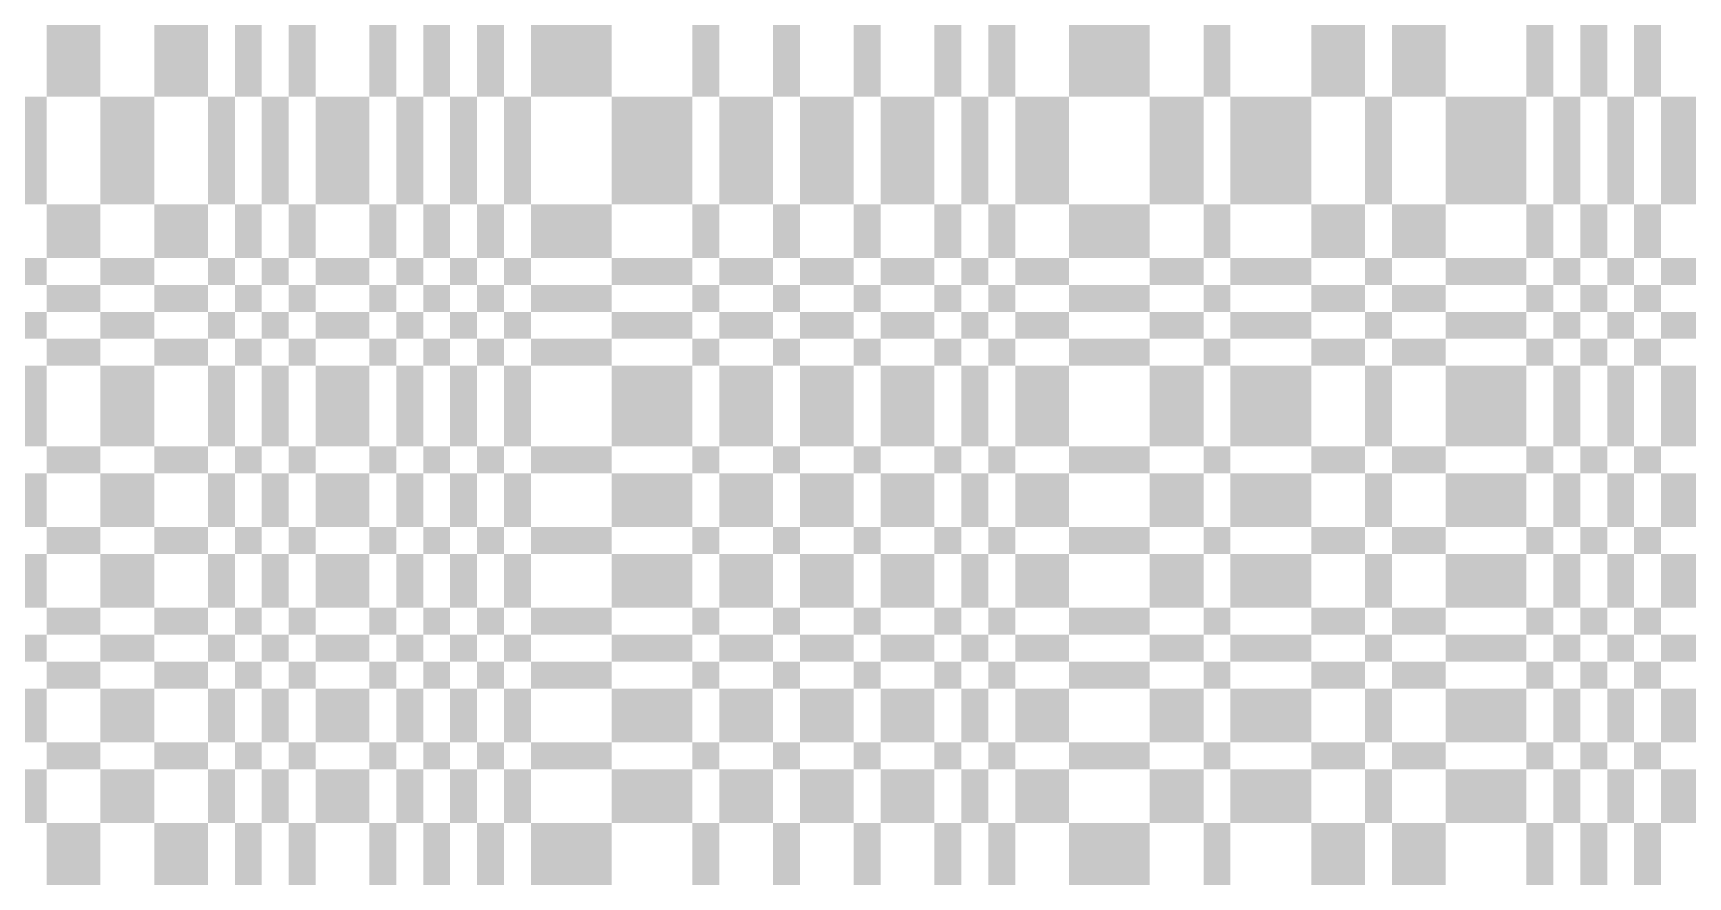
# Model space of a CAD drawing. Extents: x 0 to 10, y 0 to 10.
# Drawn here: x 4.99 to 6.22, y 2.5 to 3.127 of the extents above; entities that cross this region are included whole.
import ezdxf

# ---------------------------------------------------------------- set-up
doc = ezdxf.new("R2010")
doc.units = 0
doc.header["$MEASUREMENT"] = 0
doc.layers.add('CHROME', color=7, linetype='Continuous')

msp = doc.modelspace()

# ---------------------------------------------------------------- linework, layer by layer
at = {"layer": 'CHROME'}
for points in [[(5, 3.08), (5.04, 3.08), (5, 3.14), (5.04, 3.14)], [(5.08, 3.08), (5.12, 3.08), (5.08, 3.14), (5.12, 3.14)], [(5.14, 3.08), (5.16, 3.08), (5.14, 3.14), (5.16, 3.14)], [(5.18, 3.08), (5.2, 3.08), (5.18, 3.14), (5.2, 3.14)], [(5.24, 3.08), (5.26, 3.08), (5.24, 3.14), (5.26, 3.14)], [(5.28, 3.08), (5.3, 3.08), (5.28, 3.14), (5.3, 3.14)], [(5.32, 3.08), (5.34, 3.08), (5.32, 3.14), (5.34, 3.14)], [(5.36, 3.08), (5.42, 3.08), (5.36, 3.14), (5.42, 3.14)], [(5.48, 3.08), (5.5, 3.08), (5.48, 3.14), (5.5, 3.14)], [(5.54, 3.08), (5.56, 3.08), (5.54, 3.14), (5.56, 3.14)], [(5.6, 3.08), (5.62, 3.08), (5.6, 3.14), (5.62, 3.14)], [(5.66, 3.08), (5.68, 3.08), (5.66, 3.14), (5.68, 3.14)], [(5.7, 3.08), (5.72, 3.08), (5.7, 3.14), (5.72, 3.14)], [(5.76, 3.08), (5.82, 3.08), (5.76, 3.14), (5.82, 3.14)], [(5.86, 3.08), (5.88, 3.08), (5.86, 3.14), (5.88, 3.14)], [(5.94, 3.08), (5.98, 3.08), (5.94, 3.14), (5.98, 3.14)], [(6, 3.08), (6.04, 3.08), (6, 3.14), (6.04, 3.14)], [(6.1, 3.08), (6.12, 3.08), (6.1, 3.14), (6.12, 3.14)], [(6.14, 3.08), (6.16, 3.08), (6.14, 3.14), (6.16, 3.14)], [(6.18, 3.08), (6.2, 3.08), (6.18, 3.14), (6.2, 3.14)], [(4.98, 3), (5, 3), (4.98, 3.08), (5, 3.08)], [(5.04, 3), (5.08, 3), (5.04, 3.08), (5.08, 3.08)], [(5.12, 3), (5.14, 3), (5.12, 3.08), (5.14, 3.08)], [(5.16, 3), (5.18, 3), (5.16, 3.08), (5.18, 3.08)], [(5.2, 3), (5.24, 3), (5.2, 3.08), (5.24, 3.08)], [(5.26, 3), (5.28, 3), (5.26, 3.08), (5.28, 3.08)], [(5.3, 3), (5.32, 3), (5.3, 3.08), (5.32, 3.08)], [(5.34, 3), (5.36, 3), (5.34, 3.08), (5.36, 3.08)], [(5.42, 3), (5.48, 3), (5.42, 3.08), (5.48, 3.08)], [(5.5, 3), (5.54, 3), (5.5, 3.08), (5.54, 3.08)], [(5.56, 3), (5.6, 3), (5.56, 3.08), (5.6, 3.08)], [(5.62, 3), (5.66, 3), (5.62, 3.08), (5.66, 3.08)], [(5.68, 3), (5.7, 3), (5.68, 3.08), (5.7, 3.08)], [(5.72, 3), (5.76, 3), (5.72, 3.08), (5.76, 3.08)], [(5.82, 3), (5.86, 3), (5.82, 3.08), (5.86, 3.08)], [(5.88, 3), (5.94, 3), (5.88, 3.08), (5.94, 3.08)], [(5.98, 3), (6, 3), (5.98, 3.08), (6, 3.08)], [(6.04, 3), (6.1, 3), (6.04, 3.08), (6.1, 3.08)], [(6.12, 3), (6.14, 3), (6.12, 3.08), (6.14, 3.08)], [(6.16, 3), (6.18, 3), (6.16, 3.08), (6.18, 3.08)], [(6.2, 3), (6.24, 3), (6.2, 3.08), (6.24, 3.08)], [(5, 2.96), (5.04, 2.96), (5, 3), (5.04, 3)], [(5.08, 2.96), (5.12, 2.96), (5.08, 3), (5.12, 3)], [(5.14, 2.96), (5.16, 2.96), (5.14, 3), (5.16, 3)], [(5.18, 2.96), (5.2, 2.96), (5.18, 3), (5.2, 3)], [(5.24, 2.96), (5.26, 2.96), (5.24, 3), (5.26, 3)], [(5.28, 2.96), (5.3, 2.96), (5.28, 3), (5.3, 3)], [(5.32, 2.96), (5.34, 2.96), (5.32, 3), (5.34, 3)], [(5.36, 2.96), (5.42, 2.96), (5.36, 3), (5.42, 3)], [(5.48, 2.96), (5.5, 2.96), (5.48, 3), (5.5, 3)], [(5.54, 2.96), (5.56, 2.96), (5.54, 3), (5.56, 3)], [(5.6, 2.96), (5.62, 2.96), (5.6, 3), (5.62, 3)], [(5.66, 2.96), (5.68, 2.96), (5.66, 3), (5.68, 3)], [(5.7, 2.96), (5.72, 2.96), (5.7, 3), (5.72, 3)], [(5.76, 2.96), (5.82, 2.96), (5.76, 3), (5.82, 3)], [(5.86, 2.96), (5.88, 2.96), (5.86, 3), (5.88, 3)], [(5.94, 2.96), (5.98, 2.96), (5.94, 3), (5.98, 3)], [(6, 2.96), (6.04, 2.96), (6, 3), (6.04, 3)], [(6.1, 2.96), (6.12, 2.96), (6.1, 3), (6.12, 3)], [(6.14, 2.96), (6.16, 2.96), (6.14, 3), (6.16, 3)], [(6.18, 2.96), (6.2, 2.96), (6.18, 3), (6.2, 3)], [(4.98, 2.94), (5, 2.94), (4.98, 2.96), (5, 2.96)], [(5.04, 2.94), (5.08, 2.94), (5.04, 2.96), (5.08, 2.96)], [(5.12, 2.94), (5.14, 2.94), (5.12, 2.96), (5.14, 2.96)], [(5.16, 2.94), (5.18, 2.94), (5.16, 2.96), (5.18, 2.96)], [(5.2, 2.94), (5.24, 2.94), (5.2, 2.96), (5.24, 2.96)], [(5.26, 2.94), (5.28, 2.94), (5.26, 2.96), (5.28, 2.96)], [(5.3, 2.94), (5.32, 2.94), (5.3, 2.96), (5.32, 2.96)], [(5.34, 2.94), (5.36, 2.94), (5.34, 2.96), (5.36, 2.96)], [(5.42, 2.94), (5.48, 2.94), (5.42, 2.96), (5.48, 2.96)], [(5.5, 2.94), (5.54, 2.94), (5.5, 2.96), (5.54, 2.96)], [(5.56, 2.94), (5.6, 2.94), (5.56, 2.96), (5.6, 2.96)], [(5.62, 2.94), (5.66, 2.94), (5.62, 2.96), (5.66, 2.96)], [(5.68, 2.94), (5.7, 2.94), (5.68, 2.96), (5.7, 2.96)], [(5.72, 2.94), (5.76, 2.94), (5.72, 2.96), (5.76, 2.96)], [(5.82, 2.94), (5.86, 2.94), (5.82, 2.96), (5.86, 2.96)], [(5.88, 2.94), (5.94, 2.94), (5.88, 2.96), (5.94, 2.96)], [(5.98, 2.94), (6, 2.94), (5.98, 2.96), (6, 2.96)], [(6.04, 2.94), (6.1, 2.94), (6.04, 2.96), (6.1, 2.96)], [(6.12, 2.94), (6.14, 2.94), (6.12, 2.96), (6.14, 2.96)], [(6.16, 2.94), (6.18, 2.94), (6.16, 2.96), (6.18, 2.96)], [(6.2, 2.94), (6.24, 2.94), (6.2, 2.96), (6.24, 2.96)], [(5, 2.92), (5.04, 2.92), (5, 2.94), (5.04, 2.94)], [(5.08, 2.92), (5.12, 2.92), (5.08, 2.94), (5.12, 2.94)], [(5.14, 2.92), (5.16, 2.92), (5.14, 2.94), (5.16, 2.94)], [(5.18, 2.92), (5.2, 2.92), (5.18, 2.94), (5.2, 2.94)], [(5.24, 2.92), (5.26, 2.92), (5.24, 2.94), (5.26, 2.94)], [(5.28, 2.92), (5.3, 2.92), (5.28, 2.94), (5.3, 2.94)], [(5.32, 2.92), (5.34, 2.92), (5.32, 2.94), (5.34, 2.94)], [(5.36, 2.92), (5.42, 2.92), (5.36, 2.94), (5.42, 2.94)], [(5.48, 2.92), (5.5, 2.92), (5.48, 2.94), (5.5, 2.94)], [(5.54, 2.92), (5.56, 2.92), (5.54, 2.94), (5.56, 2.94)], [(5.6, 2.92), (5.62, 2.92), (5.6, 2.94), (5.62, 2.94)], [(5.66, 2.92), (5.68, 2.92), (5.66, 2.94), (5.68, 2.94)], [(5.7, 2.92), (5.72, 2.92), (5.7, 2.94), (5.72, 2.94)], [(5.76, 2.92), (5.82, 2.92), (5.76, 2.94), (5.82, 2.94)], [(5.86, 2.92), (5.88, 2.92), (5.86, 2.94), (5.88, 2.94)], [(5.94, 2.92), (5.98, 2.92), (5.94, 2.94), (5.98, 2.94)], [(6, 2.92), (6.04, 2.92), (6, 2.94), (6.04, 2.94)], [(6.1, 2.92), (6.12, 2.92), (6.1, 2.94), (6.12, 2.94)], [(6.14, 2.92), (6.16, 2.92), (6.14, 2.94), (6.16, 2.94)], [(6.18, 2.92), (6.2, 2.92), (6.18, 2.94), (6.2, 2.94)], [(4.98, 2.9), (5, 2.9), (4.98, 2.92), (5, 2.92)], [(5.04, 2.9), (5.08, 2.9), (5.04, 2.92), (5.08, 2.92)], [(5.12, 2.9), (5.14, 2.9), (5.12, 2.92), (5.14, 2.92)], [(5.16, 2.9), (5.18, 2.9), (5.16, 2.92), (5.18, 2.92)], [(5.2, 2.9), (5.24, 2.9), (5.2, 2.92), (5.24, 2.92)], [(5.26, 2.9), (5.28, 2.9), (5.26, 2.92), (5.28, 2.92)], [(5.3, 2.9), (5.32, 2.9), (5.3, 2.92), (5.32, 2.92)], [(5.34, 2.9), (5.36, 2.9), (5.34, 2.92), (5.36, 2.92)], [(5.42, 2.9), (5.48, 2.9), (5.42, 2.92), (5.48, 2.92)], [(5.5, 2.9), (5.54, 2.9), (5.5, 2.92), (5.54, 2.92)], [(5.56, 2.9), (5.6, 2.9), (5.56, 2.92), (5.6, 2.92)], [(5.62, 2.9), (5.66, 2.9), (5.62, 2.92), (5.66, 2.92)], [(5.68, 2.9), (5.7, 2.9), (5.68, 2.92), (5.7, 2.92)], [(5.72, 2.9), (5.76, 2.9), (5.72, 2.92), (5.76, 2.92)], [(5.82, 2.9), (5.86, 2.9), (5.82, 2.92), (5.86, 2.92)], [(5.88, 2.9), (5.94, 2.9), (5.88, 2.92), (5.94, 2.92)], [(5.98, 2.9), (6, 2.9), (5.98, 2.92), (6, 2.92)], [(6.04, 2.9), (6.1, 2.9), (6.04, 2.92), (6.1, 2.92)], [(6.12, 2.9), (6.14, 2.9), (6.12, 2.92), (6.14, 2.92)], [(6.16, 2.9), (6.18, 2.9), (6.16, 2.92), (6.18, 2.92)], [(6.2, 2.9), (6.24, 2.9), (6.2, 2.92), (6.24, 2.92)], [(5, 2.88), (5.04, 2.88), (5, 2.9), (5.04, 2.9)], [(5.08, 2.88), (5.12, 2.88), (5.08, 2.9), (5.12, 2.9)], [(5.14, 2.88), (5.16, 2.88), (5.14, 2.9), (5.16, 2.9)], [(5.18, 2.88), (5.2, 2.88), (5.18, 2.9), (5.2, 2.9)], [(5.24, 2.88), (5.26, 2.88), (5.24, 2.9), (5.26, 2.9)], [(5.28, 2.88), (5.3, 2.88), (5.28, 2.9), (5.3, 2.9)], [(5.32, 2.88), (5.34, 2.88), (5.32, 2.9), (5.34, 2.9)], [(5.36, 2.88), (5.42, 2.88), (5.36, 2.9), (5.42, 2.9)], [(5.48, 2.88), (5.5, 2.88), (5.48, 2.9), (5.5, 2.9)], [(5.54, 2.88), (5.56, 2.88), (5.54, 2.9), (5.56, 2.9)], [(5.6, 2.88), (5.62, 2.88), (5.6, 2.9), (5.62, 2.9)], [(5.66, 2.88), (5.68, 2.88), (5.66, 2.9), (5.68, 2.9)], [(5.7, 2.88), (5.72, 2.88), (5.7, 2.9), (5.72, 2.9)], [(5.76, 2.88), (5.82, 2.88), (5.76, 2.9), (5.82, 2.9)], [(5.86, 2.88), (5.88, 2.88), (5.86, 2.9), (5.88, 2.9)], [(5.94, 2.88), (5.98, 2.88), (5.94, 2.9), (5.98, 2.9)], [(6, 2.88), (6.04, 2.88), (6, 2.9), (6.04, 2.9)], [(6.1, 2.88), (6.12, 2.88), (6.1, 2.9), (6.12, 2.9)], [(6.14, 2.88), (6.16, 2.88), (6.14, 2.9), (6.16, 2.9)], [(6.18, 2.88), (6.2, 2.88), (6.18, 2.9), (6.2, 2.9)], [(4.98, 2.82), (5, 2.82), (4.98, 2.88), (5, 2.88)], [(5.04, 2.82), (5.08, 2.82), (5.04, 2.88), (5.08, 2.88)], [(5.12, 2.82), (5.14, 2.82), (5.12, 2.88), (5.14, 2.88)], [(5.16, 2.82), (5.18, 2.82), (5.16, 2.88), (5.18, 2.88)], [(5.2, 2.82), (5.24, 2.82), (5.2, 2.88), (5.24, 2.88)], [(5.26, 2.82), (5.28, 2.82), (5.26, 2.88), (5.28, 2.88)], [(5.3, 2.82), (5.32, 2.82), (5.3, 2.88), (5.32, 2.88)], [(5.34, 2.82), (5.36, 2.82), (5.34, 2.88), (5.36, 2.88)], [(5.42, 2.82), (5.48, 2.82), (5.42, 2.88), (5.48, 2.88)], [(5.5, 2.82), (5.54, 2.82), (5.5, 2.88), (5.54, 2.88)], [(5.56, 2.82), (5.6, 2.82), (5.56, 2.88), (5.6, 2.88)], [(5.62, 2.82), (5.66, 2.82), (5.62, 2.88), (5.66, 2.88)], [(5.68, 2.82), (5.7, 2.82), (5.68, 2.88), (5.7, 2.88)], [(5.72, 2.82), (5.76, 2.82), (5.72, 2.88), (5.76, 2.88)], [(5.82, 2.82), (5.86, 2.82), (5.82, 2.88), (5.86, 2.88)], [(5.88, 2.82), (5.94, 2.82), (5.88, 2.88), (5.94, 2.88)], [(5.98, 2.82), (6, 2.82), (5.98, 2.88), (6, 2.88)], [(6.04, 2.82), (6.1, 2.82), (6.04, 2.88), (6.1, 2.88)], [(6.12, 2.82), (6.14, 2.82), (6.12, 2.88), (6.14, 2.88)], [(6.16, 2.82), (6.18, 2.82), (6.16, 2.88), (6.18, 2.88)], [(6.2, 2.82), (6.24, 2.82), (6.2, 2.88), (6.24, 2.88)], [(5, 2.8), (5.04, 2.8), (5, 2.82), (5.04, 2.82)], [(5.08, 2.8), (5.12, 2.8), (5.08, 2.82), (5.12, 2.82)], [(5.14, 2.8), (5.16, 2.8), (5.14, 2.82), (5.16, 2.82)], [(5.18, 2.8), (5.2, 2.8), (5.18, 2.82), (5.2, 2.82)], [(5.24, 2.8), (5.26, 2.8), (5.24, 2.82), (5.26, 2.82)], [(5.28, 2.8), (5.3, 2.8), (5.28, 2.82), (5.3, 2.82)], [(5.32, 2.8), (5.34, 2.8), (5.32, 2.82), (5.34, 2.82)], [(5.36, 2.8), (5.42, 2.8), (5.36, 2.82), (5.42, 2.82)], [(5.48, 2.8), (5.5, 2.8), (5.48, 2.82), (5.5, 2.82)], [(5.54, 2.8), (5.56, 2.8), (5.54, 2.82), (5.56, 2.82)], [(5.6, 2.8), (5.62, 2.8), (5.6, 2.82), (5.62, 2.82)], [(5.66, 2.8), (5.68, 2.8), (5.66, 2.82), (5.68, 2.82)], [(5.7, 2.8), (5.72, 2.8), (5.7, 2.82), (5.72, 2.82)], [(5.76, 2.8), (5.82, 2.8), (5.76, 2.82), (5.82, 2.82)], [(5.86, 2.8), (5.88, 2.8), (5.86, 2.82), (5.88, 2.82)], [(5.94, 2.8), (5.98, 2.8), (5.94, 2.82), (5.98, 2.82)], [(6, 2.8), (6.04, 2.8), (6, 2.82), (6.04, 2.82)], [(6.1, 2.8), (6.12, 2.8), (6.1, 2.82), (6.12, 2.82)], [(6.14, 2.8), (6.16, 2.8), (6.14, 2.82), (6.16, 2.82)], [(6.18, 2.8), (6.2, 2.8), (6.18, 2.82), (6.2, 2.82)], [(4.98, 2.76), (5, 2.76), (4.98, 2.8), (5, 2.8)], [(5.04, 2.76), (5.08, 2.76), (5.04, 2.8), (5.08, 2.8)], [(5.12, 2.76), (5.14, 2.76), (5.12, 2.8), (5.14, 2.8)], [(5.16, 2.76), (5.18, 2.76), (5.16, 2.8), (5.18, 2.8)], [(5.2, 2.76), (5.24, 2.76), (5.2, 2.8), (5.24, 2.8)], [(5.26, 2.76), (5.28, 2.76), (5.26, 2.8), (5.28, 2.8)], [(5.3, 2.76), (5.32, 2.76), (5.3, 2.8), (5.32, 2.8)], [(5.34, 2.76), (5.36, 2.76), (5.34, 2.8), (5.36, 2.8)], [(5.42, 2.76), (5.48, 2.76), (5.42, 2.8), (5.48, 2.8)], [(5.5, 2.76), (5.54, 2.76), (5.5, 2.8), (5.54, 2.8)], [(5.56, 2.76), (5.6, 2.76), (5.56, 2.8), (5.6, 2.8)], [(5.62, 2.76), (5.66, 2.76), (5.62, 2.8), (5.66, 2.8)], [(5.68, 2.76), (5.7, 2.76), (5.68, 2.8), (5.7, 2.8)], [(5.72, 2.76), (5.76, 2.76), (5.72, 2.8), (5.76, 2.8)], [(5.82, 2.76), (5.86, 2.76), (5.82, 2.8), (5.86, 2.8)], [(5.88, 2.76), (5.94, 2.76), (5.88, 2.8), (5.94, 2.8)], [(5.98, 2.76), (6, 2.76), (5.98, 2.8), (6, 2.8)], [(6.04, 2.76), (6.1, 2.76), (6.04, 2.8), (6.1, 2.8)], [(6.12, 2.76), (6.14, 2.76), (6.12, 2.8), (6.14, 2.8)], [(6.16, 2.76), (6.18, 2.76), (6.16, 2.8), (6.18, 2.8)], [(6.2, 2.76), (6.24, 2.76), (6.2, 2.8), (6.24, 2.8)], [(5, 2.74), (5.04, 2.74), (5, 2.76), (5.04, 2.76)], [(5.08, 2.74), (5.12, 2.74), (5.08, 2.76), (5.12, 2.76)], [(5.14, 2.74), (5.16, 2.74), (5.14, 2.76), (5.16, 2.76)], [(5.18, 2.74), (5.2, 2.74), (5.18, 2.76), (5.2, 2.76)], [(5.24, 2.74), (5.26, 2.74), (5.24, 2.76), (5.26, 2.76)], [(5.28, 2.74), (5.3, 2.74), (5.28, 2.76), (5.3, 2.76)], [(5.32, 2.74), (5.34, 2.74), (5.32, 2.76), (5.34, 2.76)], [(5.36, 2.74), (5.42, 2.74), (5.36, 2.76), (5.42, 2.76)], [(5.48, 2.74), (5.5, 2.74), (5.48, 2.76), (5.5, 2.76)], [(5.54, 2.74), (5.56, 2.74), (5.54, 2.76), (5.56, 2.76)], [(5.6, 2.74), (5.62, 2.74), (5.6, 2.76), (5.62, 2.76)], [(5.66, 2.74), (5.68, 2.74), (5.66, 2.76), (5.68, 2.76)], [(5.7, 2.74), (5.72, 2.74), (5.7, 2.76), (5.72, 2.76)], [(5.76, 2.74), (5.82, 2.74), (5.76, 2.76), (5.82, 2.76)], [(5.86, 2.74), (5.88, 2.74), (5.86, 2.76), (5.88, 2.76)], [(5.94, 2.74), (5.98, 2.74), (5.94, 2.76), (5.98, 2.76)], [(6, 2.74), (6.04, 2.74), (6, 2.76), (6.04, 2.76)], [(6.1, 2.74), (6.12, 2.74), (6.1, 2.76), (6.12, 2.76)], [(6.14, 2.74), (6.16, 2.74), (6.14, 2.76), (6.16, 2.76)], [(6.18, 2.74), (6.2, 2.74), (6.18, 2.76), (6.2, 2.76)], [(4.98, 2.7), (5, 2.7), (4.98, 2.74), (5, 2.74)], [(5.04, 2.7), (5.08, 2.7), (5.04, 2.74), (5.08, 2.74)], [(5.12, 2.7), (5.14, 2.7), (5.12, 2.74), (5.14, 2.74)], [(5.16, 2.7), (5.18, 2.7), (5.16, 2.74), (5.18, 2.74)], [(5.2, 2.7), (5.24, 2.7), (5.2, 2.74), (5.24, 2.74)], [(5.26, 2.7), (5.28, 2.7), (5.26, 2.74), (5.28, 2.74)], [(5.3, 2.7), (5.32, 2.7), (5.3, 2.74), (5.32, 2.74)], [(5.34, 2.7), (5.36, 2.7), (5.34, 2.74), (5.36, 2.74)], [(5.42, 2.7), (5.48, 2.7), (5.42, 2.74), (5.48, 2.74)], [(5.5, 2.7), (5.54, 2.7), (5.5, 2.74), (5.54, 2.74)], [(5.56, 2.7), (5.6, 2.7), (5.56, 2.74), (5.6, 2.74)], [(5.62, 2.7), (5.66, 2.7), (5.62, 2.74), (5.66, 2.74)], [(5.68, 2.7), (5.7, 2.7), (5.68, 2.74), (5.7, 2.74)], [(5.72, 2.7), (5.76, 2.7), (5.72, 2.74), (5.76, 2.74)], [(5.82, 2.7), (5.86, 2.7), (5.82, 2.74), (5.86, 2.74)], [(5.88, 2.7), (5.94, 2.7), (5.88, 2.74), (5.94, 2.74)], [(5.98, 2.7), (6, 2.7), (5.98, 2.74), (6, 2.74)], [(6.04, 2.7), (6.1, 2.7), (6.04, 2.74), (6.1, 2.74)], [(6.12, 2.7), (6.14, 2.7), (6.12, 2.74), (6.14, 2.74)], [(6.16, 2.7), (6.18, 2.7), (6.16, 2.74), (6.18, 2.74)], [(6.2, 2.7), (6.24, 2.7), (6.2, 2.74), (6.24, 2.74)], [(5, 2.68), (5.04, 2.68), (5, 2.7), (5.04, 2.7)], [(5.08, 2.68), (5.12, 2.68), (5.08, 2.7), (5.12, 2.7)], [(5.14, 2.68), (5.16, 2.68), (5.14, 2.7), (5.16, 2.7)], [(5.18, 2.68), (5.2, 2.68), (5.18, 2.7), (5.2, 2.7)], [(5.24, 2.68), (5.26, 2.68), (5.24, 2.7), (5.26, 2.7)], [(5.28, 2.68), (5.3, 2.68), (5.28, 2.7), (5.3, 2.7)], [(5.32, 2.68), (5.34, 2.68), (5.32, 2.7), (5.34, 2.7)], [(5.36, 2.68), (5.42, 2.68), (5.36, 2.7), (5.42, 2.7)], [(5.48, 2.68), (5.5, 2.68), (5.48, 2.7), (5.5, 2.7)], [(5.54, 2.68), (5.56, 2.68), (5.54, 2.7), (5.56, 2.7)], [(5.6, 2.68), (5.62, 2.68), (5.6, 2.7), (5.62, 2.7)], [(5.66, 2.68), (5.68, 2.68), (5.66, 2.7), (5.68, 2.7)], [(5.7, 2.68), (5.72, 2.68), (5.7, 2.7), (5.72, 2.7)], [(5.76, 2.68), (5.82, 2.68), (5.76, 2.7), (5.82, 2.7)], [(5.86, 2.68), (5.88, 2.68), (5.86, 2.7), (5.88, 2.7)], [(5.94, 2.68), (5.98, 2.68), (5.94, 2.7), (5.98, 2.7)], [(6, 2.68), (6.04, 2.68), (6, 2.7), (6.04, 2.7)], [(6.1, 2.68), (6.12, 2.68), (6.1, 2.7), (6.12, 2.7)], [(6.14, 2.68), (6.16, 2.68), (6.14, 2.7), (6.16, 2.7)], [(6.18, 2.68), (6.2, 2.68), (6.18, 2.7), (6.2, 2.7)], [(4.98, 2.66), (5, 2.66), (4.98, 2.68), (5, 2.68)], [(5.04, 2.66), (5.08, 2.66), (5.04, 2.68), (5.08, 2.68)], [(5.12, 2.66), (5.14, 2.66), (5.12, 2.68), (5.14, 2.68)], [(5.16, 2.66), (5.18, 2.66), (5.16, 2.68), (5.18, 2.68)], [(5.2, 2.66), (5.24, 2.66), (5.2, 2.68), (5.24, 2.68)], [(5.26, 2.66), (5.28, 2.66), (5.26, 2.68), (5.28, 2.68)], [(5.3, 2.66), (5.32, 2.66), (5.3, 2.68), (5.32, 2.68)], [(5.34, 2.66), (5.36, 2.66), (5.34, 2.68), (5.36, 2.68)], [(5.42, 2.66), (5.48, 2.66), (5.42, 2.68), (5.48, 2.68)], [(5.5, 2.66), (5.54, 2.66), (5.5, 2.68), (5.54, 2.68)], [(5.56, 2.66), (5.6, 2.66), (5.56, 2.68), (5.6, 2.68)], [(5.62, 2.66), (5.66, 2.66), (5.62, 2.68), (5.66, 2.68)], [(5.68, 2.66), (5.7, 2.66), (5.68, 2.68), (5.7, 2.68)], [(5.72, 2.66), (5.76, 2.66), (5.72, 2.68), (5.76, 2.68)], [(5.82, 2.66), (5.86, 2.66), (5.82, 2.68), (5.86, 2.68)], [(5.88, 2.66), (5.94, 2.66), (5.88, 2.68), (5.94, 2.68)], [(5.98, 2.66), (6, 2.66), (5.98, 2.68), (6, 2.68)], [(6.04, 2.66), (6.1, 2.66), (6.04, 2.68), (6.1, 2.68)], [(6.12, 2.66), (6.14, 2.66), (6.12, 2.68), (6.14, 2.68)], [(6.16, 2.66), (6.18, 2.66), (6.16, 2.68), (6.18, 2.68)], [(6.2, 2.66), (6.24, 2.66), (6.2, 2.68), (6.24, 2.68)], [(5, 2.64), (5.04, 2.64), (5, 2.66), (5.04, 2.66)], [(5.08, 2.64), (5.12, 2.64), (5.08, 2.66), (5.12, 2.66)], [(5.14, 2.64), (5.16, 2.64), (5.14, 2.66), (5.16, 2.66)], [(5.18, 2.64), (5.2, 2.64), (5.18, 2.66), (5.2, 2.66)], [(5.24, 2.64), (5.26, 2.64), (5.24, 2.66), (5.26, 2.66)], [(5.28, 2.64), (5.3, 2.64), (5.28, 2.66), (5.3, 2.66)], [(5.32, 2.64), (5.34, 2.64), (5.32, 2.66), (5.34, 2.66)], [(5.36, 2.64), (5.42, 2.64), (5.36, 2.66), (5.42, 2.66)], [(5.48, 2.64), (5.5, 2.64), (5.48, 2.66), (5.5, 2.66)], [(5.54, 2.64), (5.56, 2.64), (5.54, 2.66), (5.56, 2.66)], [(5.6, 2.64), (5.62, 2.64), (5.6, 2.66), (5.62, 2.66)], [(5.66, 2.64), (5.68, 2.64), (5.66, 2.66), (5.68, 2.66)], [(5.7, 2.64), (5.72, 2.64), (5.7, 2.66), (5.72, 2.66)], [(5.76, 2.64), (5.82, 2.64), (5.76, 2.66), (5.82, 2.66)], [(5.86, 2.64), (5.88, 2.64), (5.86, 2.66), (5.88, 2.66)], [(5.94, 2.64), (5.98, 2.64), (5.94, 2.66), (5.98, 2.66)], [(6, 2.64), (6.04, 2.64), (6, 2.66), (6.04, 2.66)], [(6.1, 2.64), (6.12, 2.64), (6.1, 2.66), (6.12, 2.66)], [(6.14, 2.64), (6.16, 2.64), (6.14, 2.66), (6.16, 2.66)], [(6.18, 2.64), (6.2, 2.64), (6.18, 2.66), (6.2, 2.66)], [(4.98, 2.6), (5, 2.6), (4.98, 2.64), (5, 2.64)], [(5.04, 2.6), (5.08, 2.6), (5.04, 2.64), (5.08, 2.64)], [(5.12, 2.6), (5.14, 2.6), (5.12, 2.64), (5.14, 2.64)], [(5.16, 2.6), (5.18, 2.6), (5.16, 2.64), (5.18, 2.64)], [(5.2, 2.6), (5.24, 2.6), (5.2, 2.64), (5.24, 2.64)], [(5.26, 2.6), (5.28, 2.6), (5.26, 2.64), (5.28, 2.64)], [(5.3, 2.6), (5.32, 2.6), (5.3, 2.64), (5.32, 2.64)], [(5.34, 2.6), (5.36, 2.6), (5.34, 2.64), (5.36, 2.64)], [(5.42, 2.6), (5.48, 2.6), (5.42, 2.64), (5.48, 2.64)], [(5.5, 2.6), (5.54, 2.6), (5.5, 2.64), (5.54, 2.64)], [(5.56, 2.6), (5.6, 2.6), (5.56, 2.64), (5.6, 2.64)], [(5.62, 2.6), (5.66, 2.6), (5.62, 2.64), (5.66, 2.64)], [(5.68, 2.6), (5.7, 2.6), (5.68, 2.64), (5.7, 2.64)], [(5.72, 2.6), (5.76, 2.6), (5.72, 2.64), (5.76, 2.64)], [(5.82, 2.6), (5.86, 2.6), (5.82, 2.64), (5.86, 2.64)], [(5.88, 2.6), (5.94, 2.6), (5.88, 2.64), (5.94, 2.64)], [(5.98, 2.6), (6, 2.6), (5.98, 2.64), (6, 2.64)], [(6.04, 2.6), (6.1, 2.6), (6.04, 2.64), (6.1, 2.64)], [(6.12, 2.6), (6.14, 2.6), (6.12, 2.64), (6.14, 2.64)], [(6.16, 2.6), (6.18, 2.6), (6.16, 2.64), (6.18, 2.64)], [(6.2, 2.6), (6.24, 2.6), (6.2, 2.64), (6.24, 2.64)], [(5, 2.58), (5.04, 2.58), (5, 2.6), (5.04, 2.6)], [(5.08, 2.58), (5.12, 2.58), (5.08, 2.6), (5.12, 2.6)], [(5.14, 2.58), (5.16, 2.58), (5.14, 2.6), (5.16, 2.6)], [(5.18, 2.58), (5.2, 2.58), (5.18, 2.6), (5.2, 2.6)], [(5.24, 2.58), (5.26, 2.58), (5.24, 2.6), (5.26, 2.6)], [(5.28, 2.58), (5.3, 2.58), (5.28, 2.6), (5.3, 2.6)], [(5.32, 2.58), (5.34, 2.58), (5.32, 2.6), (5.34, 2.6)], [(5.36, 2.58), (5.42, 2.58), (5.36, 2.6), (5.42, 2.6)], [(5.48, 2.58), (5.5, 2.58), (5.48, 2.6), (5.5, 2.6)], [(5.54, 2.58), (5.56, 2.58), (5.54, 2.6), (5.56, 2.6)], [(5.6, 2.58), (5.62, 2.58), (5.6, 2.6), (5.62, 2.6)], [(5.66, 2.58), (5.68, 2.58), (5.66, 2.6), (5.68, 2.6)], [(5.7, 2.58), (5.72, 2.58), (5.7, 2.6), (5.72, 2.6)], [(5.76, 2.58), (5.82, 2.58), (5.76, 2.6), (5.82, 2.6)], [(5.86, 2.58), (5.88, 2.58), (5.86, 2.6), (5.88, 2.6)], [(5.94, 2.58), (5.98, 2.58), (5.94, 2.6), (5.98, 2.6)], [(6, 2.58), (6.04, 2.58), (6, 2.6), (6.04, 2.6)], [(6.1, 2.58), (6.12, 2.58), (6.1, 2.6), (6.12, 2.6)], [(6.14, 2.58), (6.16, 2.58), (6.14, 2.6), (6.16, 2.6)], [(6.18, 2.58), (6.2, 2.58), (6.18, 2.6), (6.2, 2.6)], [(4.98, 2.54), (5, 2.54), (4.98, 2.58), (5, 2.58)], [(5.04, 2.54), (5.08, 2.54), (5.04, 2.58), (5.08, 2.58)], [(5.12, 2.54), (5.14, 2.54), (5.12, 2.58), (5.14, 2.58)], [(5.16, 2.54), (5.18, 2.54), (5.16, 2.58), (5.18, 2.58)], [(5.2, 2.54), (5.24, 2.54), (5.2, 2.58), (5.24, 2.58)], [(5.26, 2.54), (5.28, 2.54), (5.26, 2.58), (5.28, 2.58)], [(5.3, 2.54), (5.32, 2.54), (5.3, 2.58), (5.32, 2.58)], [(5.34, 2.54), (5.36, 2.54), (5.34, 2.58), (5.36, 2.58)], [(5.42, 2.54), (5.48, 2.54), (5.42, 2.58), (5.48, 2.58)], [(5.5, 2.54), (5.54, 2.54), (5.5, 2.58), (5.54, 2.58)], [(5.56, 2.54), (5.6, 2.54), (5.56, 2.58), (5.6, 2.58)], [(5.62, 2.54), (5.66, 2.54), (5.62, 2.58), (5.66, 2.58)], [(5.68, 2.54), (5.7, 2.54), (5.68, 2.58), (5.7, 2.58)], [(5.72, 2.54), (5.76, 2.54), (5.72, 2.58), (5.76, 2.58)], [(5.82, 2.54), (5.86, 2.54), (5.82, 2.58), (5.86, 2.58)], [(5.88, 2.54), (5.94, 2.54), (5.88, 2.58), (5.94, 2.58)], [(5.98, 2.54), (6, 2.54), (5.98, 2.58), (6, 2.58)], [(6.04, 2.54), (6.1, 2.54), (6.04, 2.58), (6.1, 2.58)], [(6.12, 2.54), (6.14, 2.54), (6.12, 2.58), (6.14, 2.58)], [(6.16, 2.54), (6.18, 2.54), (6.16, 2.58), (6.18, 2.58)], [(6.2, 2.54), (6.24, 2.54), (6.2, 2.58), (6.24, 2.58)], [(5, 2.46), (5.04, 2.46), (5, 2.54), (5.04, 2.54)], [(5.08, 2.46), (5.12, 2.46), (5.08, 2.54), (5.12, 2.54)], [(5.14, 2.46), (5.16, 2.46), (5.14, 2.54), (5.16, 2.54)], [(5.18, 2.46), (5.2, 2.46), (5.18, 2.54), (5.2, 2.54)], [(5.24, 2.46), (5.26, 2.46), (5.24, 2.54), (5.26, 2.54)], [(5.28, 2.46), (5.3, 2.46), (5.28, 2.54), (5.3, 2.54)], [(5.32, 2.46), (5.34, 2.46), (5.32, 2.54), (5.34, 2.54)], [(5.36, 2.46), (5.42, 2.46), (5.36, 2.54), (5.42, 2.54)], [(5.48, 2.46), (5.5, 2.46), (5.48, 2.54), (5.5, 2.54)], [(5.54, 2.46), (5.56, 2.46), (5.54, 2.54), (5.56, 2.54)], [(5.6, 2.46), (5.62, 2.46), (5.6, 2.54), (5.62, 2.54)], [(5.66, 2.46), (5.68, 2.46), (5.66, 2.54), (5.68, 2.54)], [(5.7, 2.46), (5.72, 2.46), (5.7, 2.54), (5.72, 2.54)], [(5.76, 2.46), (5.82, 2.46), (5.76, 2.54), (5.82, 2.54)], [(5.86, 2.46), (5.88, 2.46), (5.86, 2.54), (5.88, 2.54)], [(5.94, 2.46), (5.98, 2.46), (5.94, 2.54), (5.98, 2.54)], [(6, 2.46), (6.04, 2.46), (6, 2.54), (6.04, 2.54)], [(6.1, 2.46), (6.12, 2.46), (6.1, 2.54), (6.12, 2.54)], [(6.14, 2.46), (6.16, 2.46), (6.14, 2.54), (6.16, 2.54)], [(6.18, 2.46), (6.2, 2.46), (6.18, 2.54), (6.2, 2.54)]]:
    msp.add_solid(points, dxfattribs=at)

doc.saveas('drawing.dxf')
